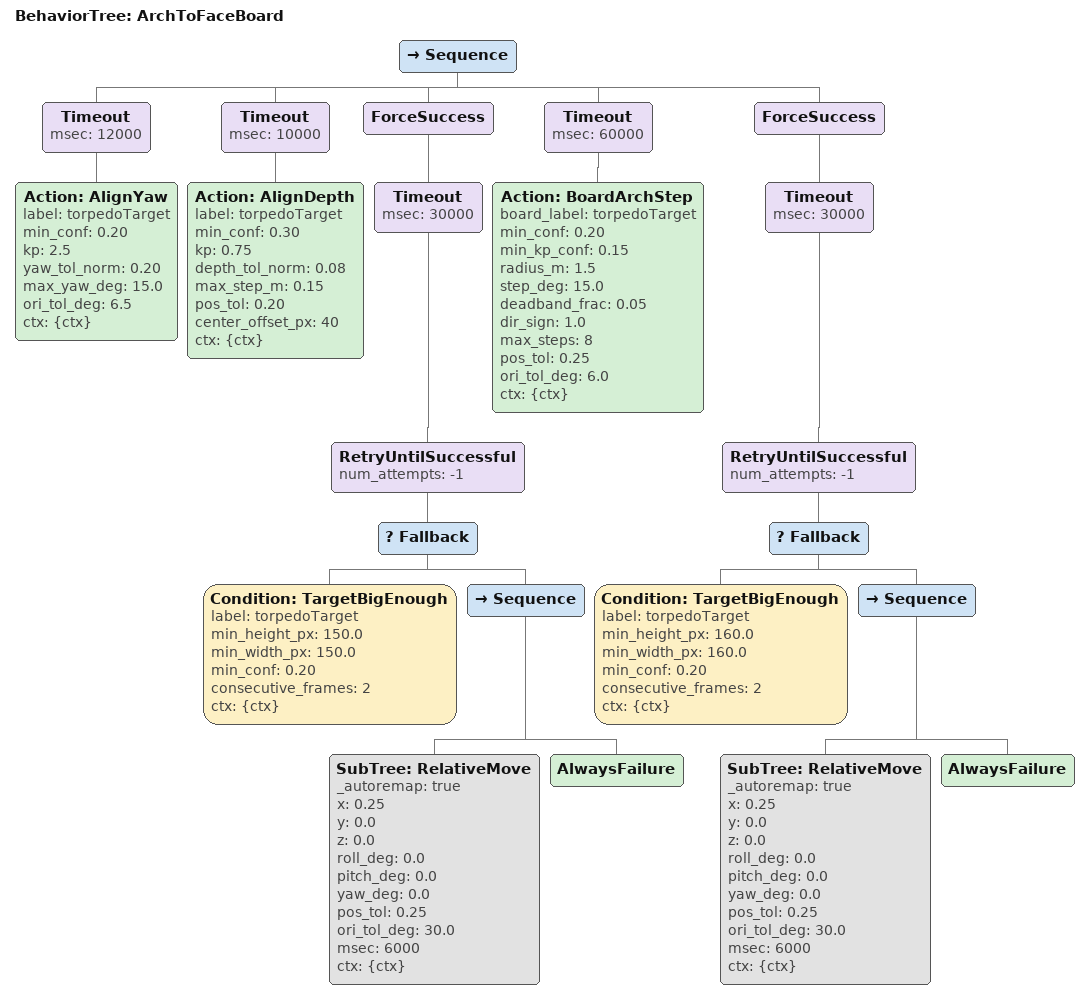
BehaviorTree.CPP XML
<root BTCPP_format="4" main_tree_to_execute="ArchToFaceBoard">
  <BehaviorTree ID="ArchToFaceBoard">
    <Sequence>

      <!-- 1) Get the board roughly centred first so its 4 corner keypoints are
              reliable before we start measuring left-vs-right edge length. -->
      <Timeout msec="12000">
        <Action ID="AlignYaw"
                label="torpedoTarget"
                min_conf="0.20"
                kp="2.5"
                yaw_tol_norm="0.20"
                max_yaw_deg="15.0"
                ori_tol_deg="6.5"
                ctx="{ctx}"/>
      </Timeout>

      <Timeout msec="10000">
          <Action ID="AlignDepth"
                  label="torpedoTarget"
                  min_conf="0.30"
                  kp="0.75"
                  depth_tol_norm="0.08"
                  max_step_m="0.15"
                  pos_tol="0.20"
                  center_offset_px="40"
                  ctx="{ctx}"/>
      </Timeout>

      <ForceSuccess>
        <Timeout msec="30000">
          <RetryUntilSuccessful num_attempts="-1">
            <Fallback>
              <Condition ID="TargetBigEnough"
                         label="torpedoTarget"
                         min_height_px="150.0"
                         min_width_px="150.0"
                         min_conf="0.20"
                         consecutive_frames="2"
                         ctx="{ctx}"/>
              <Sequence>
                <SubTree ID="RelativeMove" _autoremap="true"
                         x="0.25" y="0.0" z="0.0"
                         roll_deg="0.0" pitch_deg="0.0" yaw_deg="0.0"
                         pos_tol="0.25" ori_tol_deg="30.0" msec="6000" ctx="{ctx}"/>
                <AlwaysFailure/>
              </Sequence>
            </Fallback>
          </RetryUntilSuccessful>
        </Timeout>
      </ForceSuccess>

      <!-- 3) Orbit in small steps until the board is head-on. BoardArchStep reads
              the /yolo/tracking stream internally because the corner keypoints only
              ride that topic. -->
      <Timeout msec="60000">
        <Action ID="BoardArchStep"
                board_label="torpedoTarget"
                min_conf="0.20"
                min_kp_conf="0.15"
                radius_m="1.5"
                step_deg="15.0"
                deadband_frac="0.05"
                dir_sign="1.0"
                max_steps="8"
                pos_tol="0.25"
                ori_tol_deg="6.0"
                ctx="{ctx}"/>
      </Timeout>

      <ForceSuccess>
        <Timeout msec="30000">
          <RetryUntilSuccessful num_attempts="-1">
            <Fallback>
              <Condition ID="TargetBigEnough"
                         label="torpedoTarget"
                         min_height_px="160.0"
                         min_width_px="160.0"
                         min_conf="0.20"
                         consecutive_frames="2"
                         ctx="{ctx}"/>
              <Sequence>
                <SubTree ID="RelativeMove" _autoremap="true"
                         x="0.25" y="0.0" z="0.0"
                         roll_deg="0.0" pitch_deg="0.0" yaw_deg="0.0"
                         pos_tol="0.25" ori_tol_deg="30.0" msec="6000" ctx="{ctx}"/>
                <AlwaysFailure/>
              </Sequence>
            </Fallback>
          </RetryUntilSuccessful>
        </Timeout>
      </ForceSuccess>

    </Sequence>
  </BehaviorTree>
</root>
